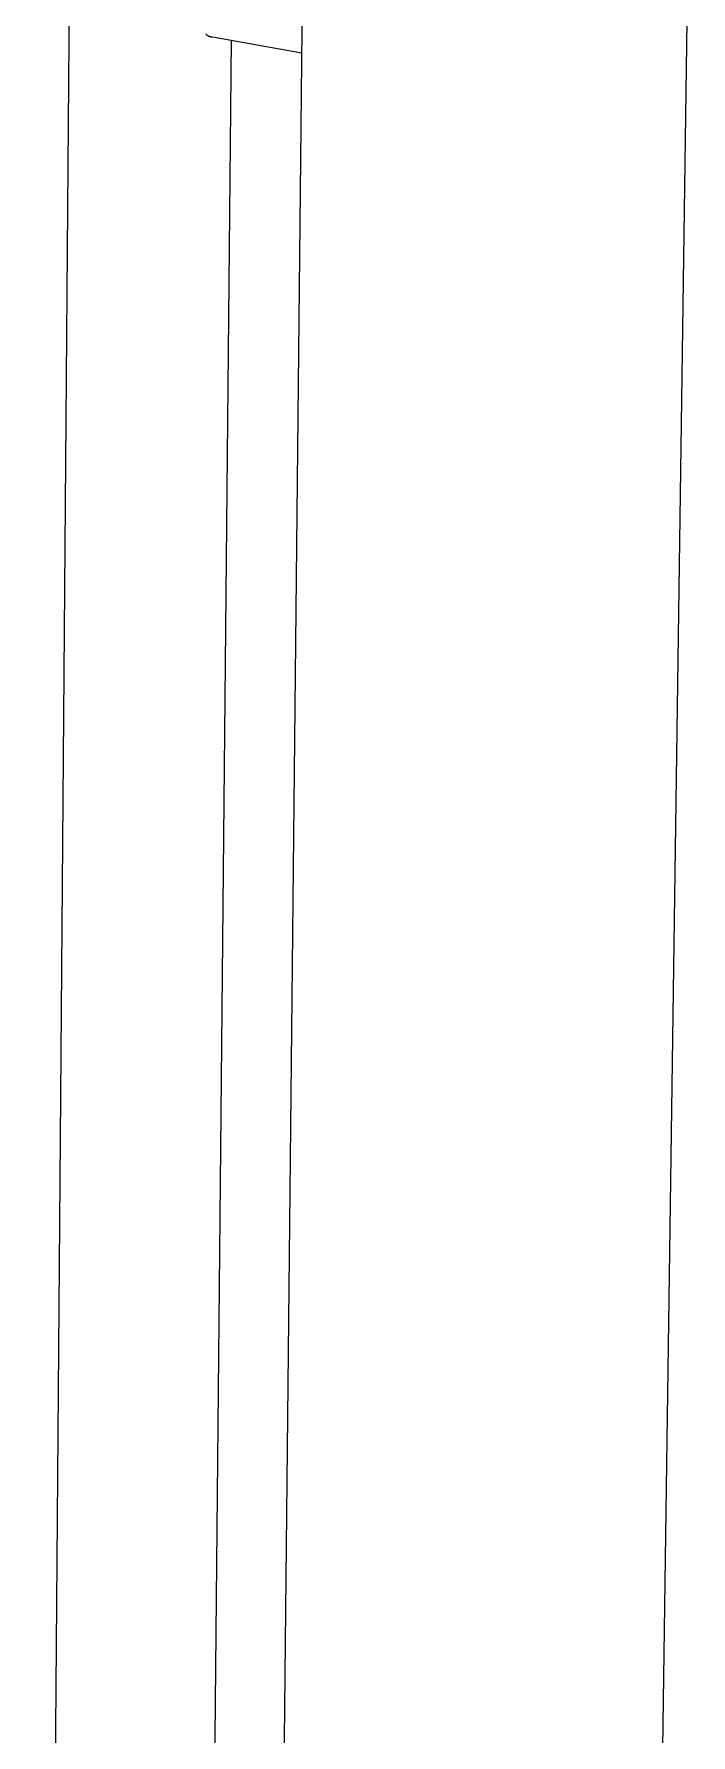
# Model space of a CAD drawing. Header units: millimetres. Extents: x -1519 to 3497, y -297 to 3208.
# Drawn here: x -45 to 51.9, y 605.7 to 856.2 of the extents above; entities that cross this region are included whole.
import ezdxf

# ---------------------------------------------------------------- set-up
doc = ezdxf.new("R2010")
doc.units = ezdxf.units.MM
doc.header["$MEASUREMENT"] = 0
doc.layers.add('Utwórz2D linie widoczne', color=7, linetype='Continuous', true_color=0x000000)

msp = doc.modelspace()

# ---------------------------------------------------------------- linework, layer by layer
at = {"layer": 'Utwórz2D linie widoczne'}
for p, q in [((-12.93, 136.91), (-5.01, 901.17)), ((51.85, 900.78), (40.98, 136.06)), ((-44.99, 207.18), (-39.46, 895.67)), ((-15.91, 855.31), (-21.8, 245.03)), ((-19.64, 856.22), (-19.61, 856.18)), ((-19.61, 856.18), (-19.58, 856.15)), ((-19.58, 856.15), (-19.55, 856.13)), ((-19.55, 856.13), (-19.52, 856.1)), ((-19.52, 856.1), (-19.49, 856.07)), ((-19.49, 856.07), (-19.46, 856.05)), ((-19.46, 856.05), (-19.42, 856.02)), ((-19.42, 856.02), (-19.39, 856)), ((-19.39, 856), (-19.35, 855.98)), ((-19.35, 855.98), (-19.31, 855.96)), ((-19.31, 855.96), (-19.28, 855.94)), ((-19.28, 855.94), (-19.24, 855.92)), ((-19.24, 855.92), (-19.2, 855.9)), ((-19.2, 855.9), (-19.16, 855.89)), ((-19.16, 855.89), (-19.12, 855.87)), ((-19.12, 855.87), (-19.08, 855.86)), ((-19.08, 855.86), (-19.04, 855.85)), ((-19.04, 855.85), (-19, 855.84)), ((-19, 855.84), (-18.96, 855.83)), ((-18.96, 855.83), (-18.92, 855.82)), ((-18.92, 855.82), (-18.88, 855.82)), ((-18.88, 855.82), (-18.83, 855.81)), ((-18.83, 855.81), (-18.79, 855.81)), ((-18.79, 855.81), (-18.75, 855.81)), ((-18.75, 855.81), (-18.71, 855.81)), ((-18.71, 855.81), (-18.67, 855.81)), ((-18.67, 855.81), (-5.5, 853.43))]:
    msp.add_line(p, q, dxfattribs=at)

doc.saveas('drawing.dxf')
